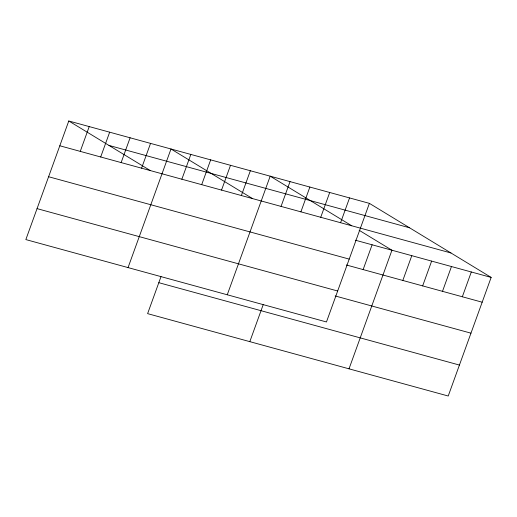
<?xml version="1.0" encoding="UTF-8"?>
<svg xmlns="http://www.w3.org/2000/svg" width="517" height="517" viewBox="0 0 517 517"><rect width="100%" height="100%" fill="white"/><g stroke="black" fill="none" stroke-linecap="round" stroke-linejoin="round"><path stroke-width="0.78" d="M68.78 120.984L25.85 239.584L326.46 321.962L369.39 203.362L68.78 120.984L150.363 170.597M80.251 151.378L89.228 126.587M100.692 156.981L109.669 132.184M121.133 162.577L130.11 137.787M141.574 168.18L150.55 143.39M128.054 267.593L170.991 148.993L252.567 198.606M181.855 179.218L190.831 154.428M161.013 276.608L147.61 313.638L448.22 396.016L491.15 277.416L369.39 203.362M201.695 184.659L210.671 159.863M221.535 190.094L230.511 165.304M241.374 195.529L250.351 170.739M227.26 294.78L270.191 176.174L351.767 225.793M281.054 206.406L290.031 181.616M249.814 341.647L263.224 304.616M300.894 211.841L309.87 187.051M320.734 217.282L329.71 192.486M340.574 222.717L349.55 197.927M363.134 269.583L372.111 244.793M349.014 368.834L391.951 250.228L359.134 230.272M402.814 280.46L411.791 255.669M422.654 285.895L431.63 261.104M442.494 291.329L451.47 266.539M462.334 296.771L471.31 271.981M108.964 145.419L409.574 227.797M59.81 145.775L450.973 252.975M355.321 240.192L491.15 277.416M48.604 176.73L349.208 259.107M346.345 264.982L482.174 302.206M37.056 208.629L337.666 291.006M335.139 295.944L470.968 333.161M158.816 282.683L459.426 365.06"/></g></svg>
